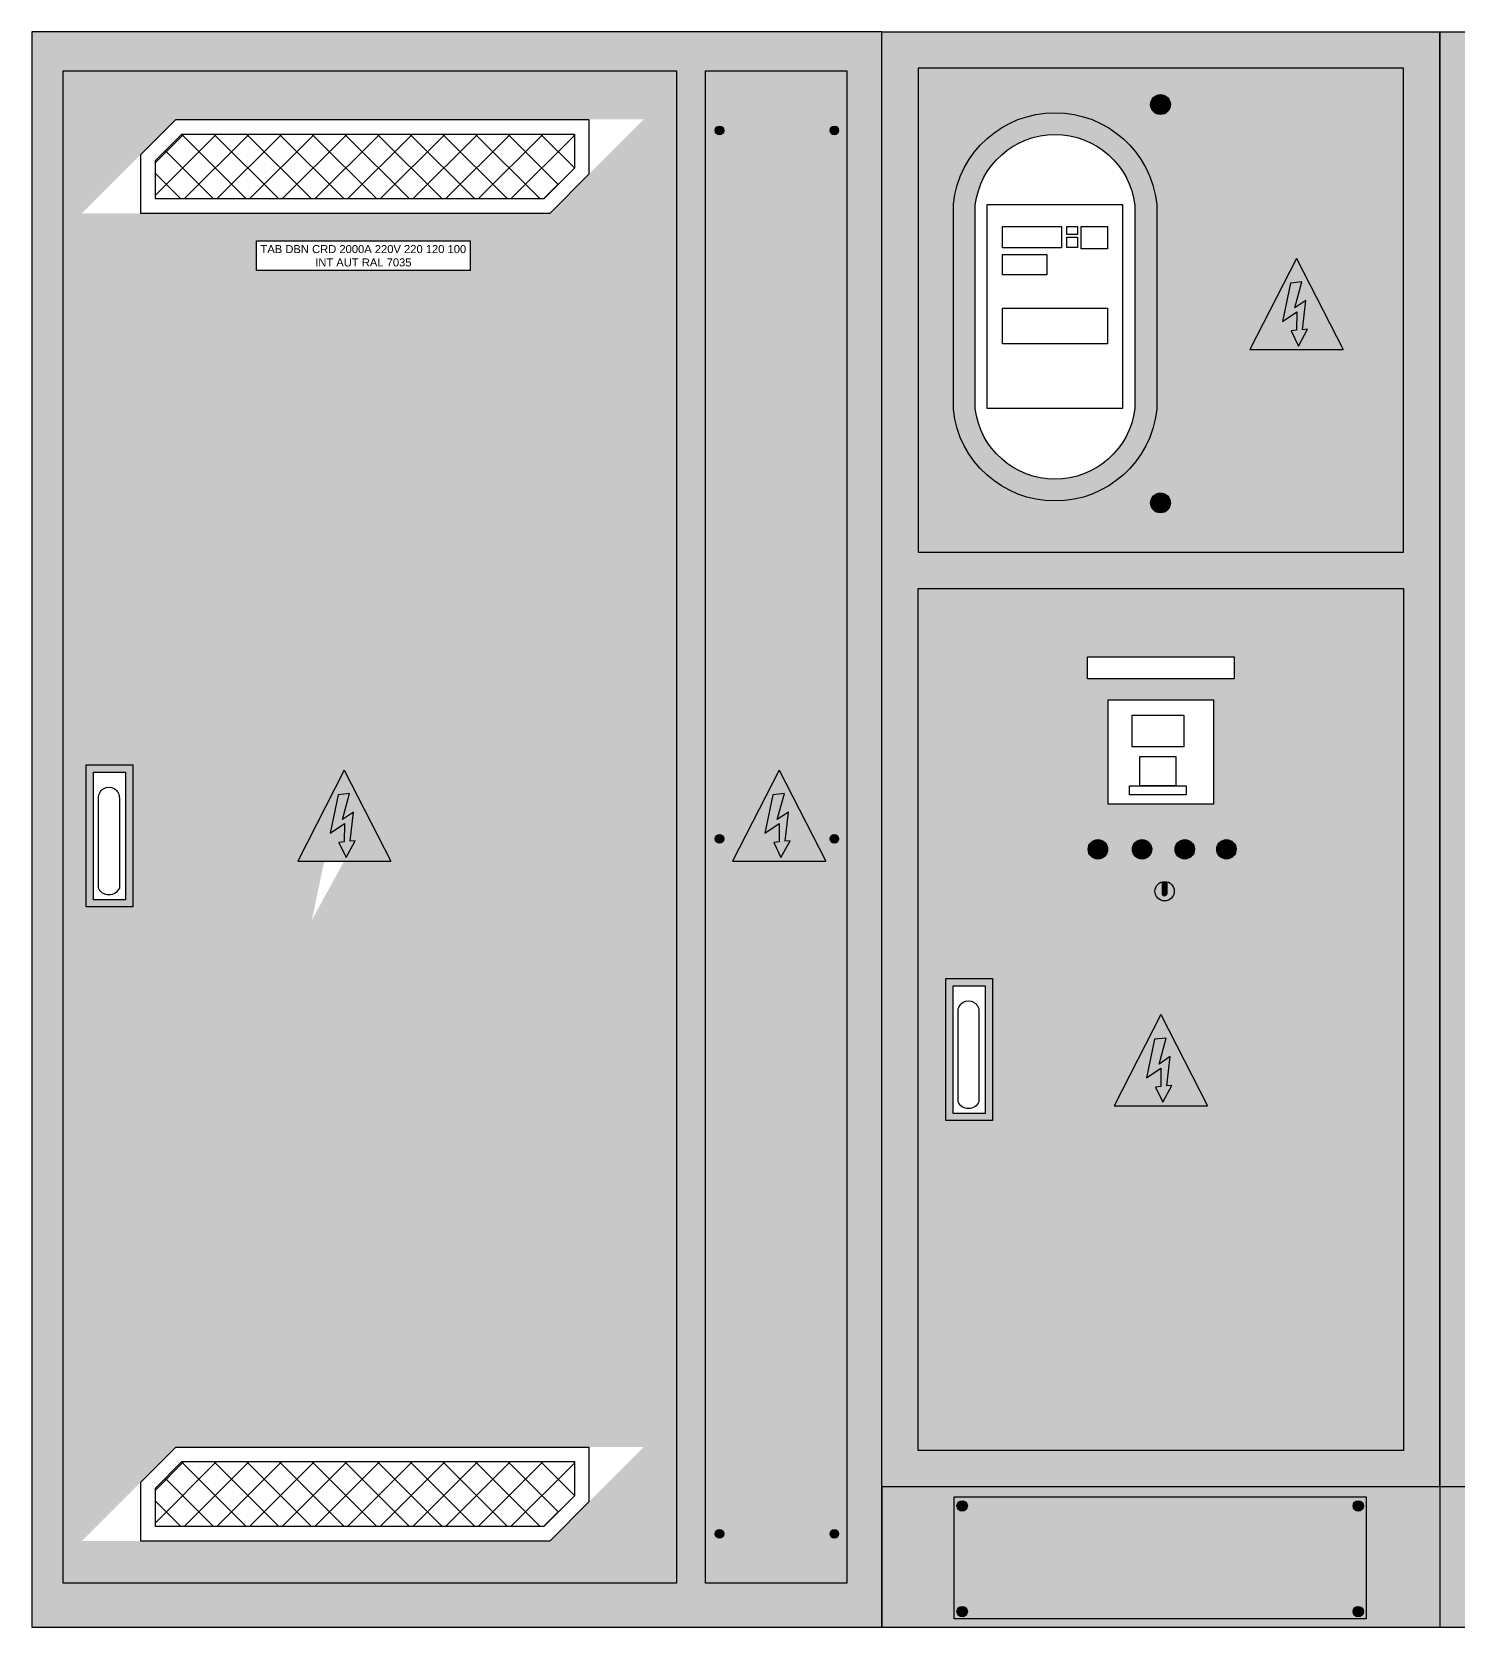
# Model space of a CAD drawing. Header units: metres. Extents: x 81 to 650, y -25 to 177.
# Drawn here: x 336.494 to 338.454, y 42.272 to 44.465 of the extents above; entities that cross this region are included whole.
import ezdxf

# ---------------------------------------------------------------- set-up
doc = ezdxf.new("R2010")
doc.units = ezdxf.units.M
doc.layers.add('EQUIPOS', color=7, linetype='Continuous', true_color=0xc7c7c7)
doc.layers.add('RE80', color=7, linetype='Continuous', lineweight=15)
doc.styles.add('ROMANS', font='arial.ttf')

msp = doc.modelspace()

# ---------------------------------------------------------------- hatches: boundary and pattern name
at = {"transparency": 33554687}
h = msp.add_hatch(color=256, dxfattribs=at)
h.dxf.hatch_style = 1
h.paths.add_polyline_path([(338.0584, 44.365, 1), (338.0313, 44.365, 1)])
h = msp.add_hatch(color=256, dxfattribs=at)
h.dxf.hatch_style = 1
h.paths.add_polyline_path([(337.4446, 44.3295, 1), (337.4327, 44.3295, 1)])
h = msp.add_hatch(color=256, dxfattribs=at)
h.dxf.hatch_style = 1
h.paths.add_polyline_path([(337.6024, 44.3295, 1), (337.5906, 44.3295, 1)])
h = msp.add_hatch(color=256, dxfattribs=at)
h.dxf.hatch_style = 1
h.paths.add_polyline_path([(337.7601, 44.2282), (337.7601, 43.9457, 0.898837), (338.0396, 43.9457), (338.0396, 44.2282, 0.898837)])
h.paths.add_polyline_path([(338.0096, 44.2265), (338.0096, 43.9474, -0.886621), (337.7901, 43.9474), (337.7901, 44.2265, -0.886621)], flags=16)
h.paths.add_polyline_path([(337.9928, 44.2278), (337.9928, 43.9471), (337.8067, 43.9471), (337.8067, 44.2278)], flags=0)
h.paths.add_polyline_path([(337.9087, 44.1972), (337.9087, 44.1682), (337.8278, 44.1682), (337.8278, 44.1972)], flags=0)
h.paths.add_polyline_path([(337.9159, 44.1972), (337.9307, 44.1972), (337.9307, 44.1863), (337.9159, 44.1863)], flags=0)
h.paths.add_polyline_path([(337.936, 44.1972), (337.9722, 44.1972), (337.9722, 44.1665), (337.936, 44.1665)], flags=0)
h.paths.add_polyline_path([(337.9159, 44.1826), (337.9307, 44.1826), (337.9307, 44.1685), (337.9159, 44.1685)], flags=0)
h.paths.add_polyline_path([(337.8888, 44.1588), (337.8888, 44.1308), (337.8278, 44.1308), (337.8278, 44.1588)], flags=0)
h.paths.add_polyline_path([(337.9722, 44.0852), (337.9722, 44.0362), (337.8277, 44.0362), (337.8277, 44.0852)], flags=0)
h = msp.add_hatch(dxfattribs=at)
h.set_pattern_fill('ANSI37', color=256, scale=0.01)
h.set_pattern_definition([(45, (82.04301, 8.15472), (-0.0224506403, 0.0224506403), []), (135, (82.04301, 8.15472), (-0.0224506403, -0.0224506403), [])])
h.paths.add_polyline_path([(337.1971, 44.2353), (337.2392, 44.2774), (337.2392, 44.3245), (336.6997, 44.3245), (336.6633, 44.2881), (336.6633, 44.2353)])
h = msp.add_hatch(color=2, dxfattribs=at)
h.dxf.hatch_style = 1
h.paths.add_polyline_path([(338.2319, 44.1535), (338.1678, 44.0283), (338.296, 44.0283)])
h.paths.add_polyline_path([(338.247, 44.0563), (338.2343, 44.0331), (338.2244, 44.0539), (338.2317, 44.0547), (338.2321, 44.0799), (338.2123, 44.0666), (338.2234, 44.1195), (338.2391, 44.1212), (338.2293, 44.0856), (338.2446, 44.0958), (338.24, 44.0555)], flags=16)
h = msp.add_hatch(color=256, dxfattribs=at)
h.dxf.hatch_style = 1
h.paths.add_polyline_path([(338.2446, 44.0958), (338.2293, 44.0856), (338.2391, 44.1212), (338.2234, 44.1195), (338.2123, 44.0666), (338.2321, 44.0799), (338.2317, 44.0547), (338.2244, 44.0539), (338.2343, 44.0331), (338.247, 44.0563), (338.24, 44.0555)])
h = msp.add_hatch(color=256, dxfattribs=at)
h.dxf.hatch_style = 1
h.paths.add_polyline_path([(338.0313, 43.8174, 1), (338.0584, 43.8174, 1)])
h = msp.add_hatch(color=256, dxfattribs=at)
h.dxf.hatch_style = 1
h.paths.add_polyline_path([(336.5683, 43.2621), (336.6324, 43.2621), (336.6324, 43.4575), (336.5683, 43.4575)])
h.paths.add_polyline_path([(336.5783, 43.4475), (336.6224, 43.4475), (336.6224, 43.2721), (336.5783, 43.2721)], flags=16)
h = msp.add_hatch(color=2, dxfattribs=at)
h.dxf.hatch_style = 1
h.paths.add_polyline_path([(336.8589, 43.325), (336.9871, 43.325), (336.923, 43.4503)])
h.paths.add_polyline_path([(336.9302, 43.418), (336.9204, 43.3824), (336.9357, 43.3926), (336.9311, 43.3523), (336.9381, 43.3531), (336.9254, 43.3299), (336.9155, 43.3507), (336.9228, 43.3515), (336.9232, 43.3767), (336.9034, 43.3634), (336.9145, 43.4163)], flags=16)
h = msp.add_hatch(color=2, dxfattribs=at)
h.dxf.hatch_style = 1
h.paths.add_polyline_path([(337.4566, 43.325), (337.5847, 43.325), (337.5207, 43.4503)])
h.paths.add_polyline_path([(337.5279, 43.418), (337.5181, 43.3824), (337.5334, 43.3926), (337.5288, 43.3523), (337.5358, 43.3531), (337.5231, 43.3299), (337.5132, 43.3507), (337.5205, 43.3515), (337.5208, 43.3767), (337.5011, 43.3634), (337.5122, 43.4163)], flags=16)
h = msp.add_hatch(color=256, dxfattribs=at)
h.dxf.hatch_style = 1
h.paths.add_polyline_path([(336.9232, 43.3767), (336.9228, 43.3515), (336.9155, 43.3507), (336.9254, 43.3299), (336.9381, 43.3531), (336.9311, 43.3523), (336.9357, 43.3926), (336.9204, 43.3824), (336.9302, 43.418), (336.9145, 43.4163), (336.9034, 43.3634)])
h = msp.add_hatch(color=256, dxfattribs=at)
h.dxf.hatch_style = 1
h.paths.add_polyline_path([(337.5208, 43.3767), (337.5205, 43.3515), (337.5132, 43.3507), (337.5231, 43.3299), (337.5358, 43.3531), (337.5288, 43.3523), (337.5334, 43.3926), (337.5181, 43.3824), (337.5279, 43.418), (337.5122, 43.4163), (337.5011, 43.3634)])
h = msp.add_hatch(color=256, dxfattribs=at)
h.dxf.hatch_style = 1
h.paths.add_polyline_path([(337.4446, 43.3557, 1), (337.4327, 43.3557, 1)])
h = msp.add_hatch(color=256, dxfattribs=at)
h.dxf.hatch_style = 1
h.paths.add_polyline_path([(337.6024, 43.3557, 1), (337.5906, 43.3557, 1)])
h = msp.add_hatch(color=3, dxfattribs=at)
h.dxf.hatch_style = 1
h.paths.add_polyline_path([(337.9456, 43.3413, 1), (337.9721, 43.3413, 1)])
h = msp.add_hatch(color=1, dxfattribs=at)
h.dxf.hatch_style = 1
h.paths.add_polyline_path([(338.0062, 43.3413, 1), (338.0327, 43.3413, 1)])
h = msp.add_hatch(color=3, dxfattribs=at)
h.dxf.hatch_style = 1
h.paths.add_polyline_path([(338.0649, 43.3413, 1), (338.0915, 43.3413, 1)])
h = msp.add_hatch(color=1, dxfattribs=at)
h.dxf.hatch_style = 1
h.paths.add_polyline_path([(338.1488, 43.3413, 1), (338.1223, 43.3413, 1)])
h = msp.add_hatch(color=256, dxfattribs=at)
h.dxf.hatch_style = 1
h.paths.add_polyline_path([(338.0536, 43.2966, 0.123319), (338.0472, 43.2965), (338.0472, 43.2796, 0.65525), (338.0537, 43.2797)])
h = msp.add_hatch(color=256, dxfattribs=at)
h.dxf.hatch_style = 1
h.paths.add_polyline_path([(337.7498, 42.9684), (337.8138, 42.9684), (337.8138, 43.1639), (337.7498, 43.1639)])
h.paths.add_polyline_path([(337.7598, 43.1539), (337.8038, 43.1539), (337.8038, 42.9784), (337.7598, 42.9784)], flags=16)
h = msp.add_hatch(color=2, dxfattribs=at)
h.dxf.hatch_style = 1
h.paths.add_polyline_path([(337.9812, 42.9889), (338.1094, 42.9889), (338.0453, 43.1141)])
h.paths.add_polyline_path([(338.0525, 43.0818), (338.0428, 43.0462), (338.058, 43.0564), (338.0535, 43.0162), (338.0604, 43.0169), (338.0478, 42.9937), (338.0378, 43.0145), (338.0451, 43.0153), (338.0455, 43.0405), (338.0258, 43.0272), (338.0368, 43.0802)], flags=16)
h = msp.add_hatch(color=256, dxfattribs=at)
h.dxf.hatch_style = 1
h.paths.add_polyline_path([(338.0455, 43.0405), (338.0451, 43.0153), (338.0378, 43.0145), (338.0478, 42.9937), (338.0604, 43.0169), (338.0535, 43.0162), (338.058, 43.0564), (338.0428, 43.0462), (338.0525, 43.0818), (338.0368, 43.0802), (338.0258, 43.0272)])
h = msp.add_hatch(dxfattribs=at)
h.set_pattern_fill('ANSI37', color=256, scale=0.01)
h.set_pattern_definition([(45, (82.04301, 6.32997), (-0.0224506403, 0.0224506403), []), (135, (82.04301, 6.32997), (-0.0224506403, -0.0224506403), [])])
h.paths.add_polyline_path([(337.1971, 42.4105), (337.2392, 42.4526), (337.2392, 42.4997), (336.6997, 42.4997), (336.6633, 42.4633), (336.6633, 42.4105)])
h = msp.add_hatch(color=256, dxfattribs=at)
h.dxf.hatch_style = 1
h.paths.add_polyline_path([(337.7794, 42.4388, 1), (337.7651, 42.4388, 1)])
h = msp.add_hatch(color=256, dxfattribs=at)
h.dxf.hatch_style = 1
h.paths.add_polyline_path([(338.3237, 42.4388, 1), (338.3095, 42.4388, 1)])
h = msp.add_hatch(color=256, dxfattribs=at)
h.dxf.hatch_style = 1
h.paths.add_polyline_path([(337.4446, 42.4003, 1), (337.4327, 42.4003, 1)])
h = msp.add_hatch(color=256, dxfattribs=at)
h.dxf.hatch_style = 1
h.paths.add_polyline_path([(337.6024, 42.4003, 1), (337.5906, 42.4003, 1)])
h = msp.add_hatch(color=256, dxfattribs=at)
h.dxf.hatch_style = 1
h.paths.add_polyline_path([(337.7651, 42.2936, 1), (337.7794, 42.2936, 1)])
h = msp.add_hatch(color=256, dxfattribs=at)
h.dxf.hatch_style = 1
h.paths.add_polyline_path([(338.3237, 42.2936, 1), (338.3095, 42.2936, 1)])
at = {"layer": 'EQUIPOS', "transparency": 33554687}
h = msp.add_hatch(color=256, dxfattribs=at)
h.dxf.hatch_style = 1
h.paths.add_polyline_path([(337.6618, 42.2723), (337.6618, 44.4649), (336.4936, 44.4649), (336.4936, 42.2723)])
h.paths.add_polyline_path([(336.5366, 42.3328), (337.3798, 42.3328), (337.3798, 44.4115), (336.5366, 44.4115)], flags=16)
h.paths.add_polyline_path([(337.3346, 44.3445), (337.2054, 44.2153), (336.5621, 44.2153), (336.6914, 44.3445)], flags=0)
h.paths.add_polyline_path([(337.2392, 44.3245), (337.2392, 44.2353), (336.6633, 44.2353), (336.6633, 44.3245)], flags=0)
h.paths.add_polyline_path([(336.8025, 44.1779), (337.0961, 44.1779), (337.0961, 44.1371), (336.8025, 44.1371)], flags=0)
h.paths.add_polyline_path([(337.4193, 44.4115), (337.6135, 44.4115), (337.6135, 42.3328), (337.4193, 42.3328)], flags=16)
h.paths.add_polyline_path([(336.5683, 43.4575), (336.6324, 43.4575), (336.6324, 43.2621), (336.5683, 43.2621)], flags=0)
h.paths.add_polyline_path([(336.5783, 43.4475), (336.6224, 43.4475), (336.6224, 43.2721), (336.5783, 43.2721)], flags=0)
h.paths.add_polyline_path([(336.923, 43.4503), (336.9871, 43.325), (336.8589, 43.325)], flags=0)
h.paths.add_polyline_path([(336.9145, 43.4163), (336.9302, 43.418), (336.9204, 43.3824), (336.9357, 43.3926), (336.9311, 43.3523), (336.9381, 43.3531), (336.8784, 43.244)], flags=0)
h.paths.add_polyline_path([(337.4566, 43.325), (337.5207, 43.4503), (337.5847, 43.325)], flags=0)
h.paths.add_polyline_path([(337.5122, 43.4163), (337.5279, 43.418), (337.5181, 43.3824), (337.5334, 43.3926), (337.5288, 43.3523), (337.5358, 43.3531), (337.4761, 43.244)], flags=0)
h.paths.add_polyline_path([(336.6914, 42.5197), (337.3346, 42.5197), (337.2054, 42.3905), (336.5621, 42.3905)], flags=0)
h.paths.add_polyline_path([(337.2392, 42.4997), (337.2392, 42.4105), (336.6633, 42.4105), (336.6633, 42.4997)], flags=0)
h.paths.add_polyline_path([(336.8052, 44.1364), (337.0934, 44.1364), (337.0934, 44.1775), (336.8052, 44.1775)], flags=8)
h = msp.add_hatch(color=256, dxfattribs=at)
h.dxf.hatch_style = 1
h.paths.add_polyline_path([(337.6618, 42.4649), (338.4289, 42.4649), (338.4289, 44.4649), (337.6618, 44.4649)])
h.paths.add_polyline_path([(337.7118, 44.4149), (338.3789, 44.4149), (338.3789, 43.7496), (337.7118, 43.7496)], flags=16)
h.paths.add_polyline_path([(338.0396, 44.2282), (338.0396, 43.9457, -0.898837), (337.7601, 43.9457), (337.7601, 44.2282, -0.898837)], flags=0)
h.paths.add_polyline_path([(338.0096, 44.2265), (338.0096, 43.9474, -0.886621), (337.7901, 43.9474), (337.7901, 44.2265, -0.886621)], flags=0)
h.paths.add_polyline_path([(337.8067, 44.2278), (337.9928, 44.2278), (337.9928, 43.9471), (337.8067, 43.9471)], flags=0)
h.paths.add_polyline_path([(337.8278, 44.1972), (337.9087, 44.1972), (337.9087, 44.1682), (337.8278, 44.1682)], flags=0)
h.paths.add_polyline_path([(337.8278, 44.1588), (337.8888, 44.1588), (337.8888, 44.1308), (337.8278, 44.1308)], flags=0)
h.paths.add_polyline_path([(337.9159, 44.1972), (337.9307, 44.1972), (337.9307, 44.1863), (337.9159, 44.1863)], flags=0)
h.paths.add_polyline_path([(337.8277, 44.0852), (337.9722, 44.0852), (337.9722, 44.0362), (337.8277, 44.0362)], flags=0)
h.paths.add_polyline_path([(338.2319, 44.1535), (338.296, 44.0283), (338.1678, 44.0283)], flags=0)
h.paths.add_polyline_path([(338.2234, 44.1195), (338.2391, 44.1212), (338.2293, 44.0856), (338.2446, 44.0958), (338.24, 44.0555), (338.247, 44.0563), (338.2343, 44.0331), (338.2244, 44.0539), (338.2317, 44.0547), (338.2321, 44.0799), (338.2123, 44.0666)], flags=0)
h.paths.add_polyline_path([(337.7118, 43.6996), (338.3789, 43.6996), (338.3789, 42.5149), (337.7118, 42.5149)], flags=16)
h.paths.add_polyline_path([(337.9446, 43.6058), (338.146, 43.6058), (338.146, 43.5758), (337.9446, 43.5758)], flags=0)
h.paths.add_polyline_path([(337.9728, 43.5466), (338.1178, 43.5466), (338.1178, 43.4034), (337.9728, 43.4034)], flags=0)
h.paths.add_polyline_path([(338.0057, 43.5256), (338.0767, 43.5256), (338.0767, 43.4824), (338.0057, 43.4824)], flags=0)
h.paths.add_polyline_path([(338.0163, 43.469), (338.066, 43.469), (338.066, 43.4287), (338.0803, 43.4287), (338.0803, 43.4163), (338.002, 43.4163), (338.002, 43.4287), (338.0163, 43.4287)], flags=0)
h.paths.add_polyline_path([(337.7498, 43.1639), (337.8138, 43.1639), (337.8138, 42.9684), (337.7498, 42.9684)], flags=0)
h.paths.add_polyline_path([(337.7598, 43.1539), (337.8038, 43.1539), (337.8038, 42.9784), (337.7598, 42.9784)], flags=0)
h.paths.add_polyline_path([(338.0453, 43.1141), (338.1094, 42.9889), (337.9812, 42.9889)], flags=0)
h.paths.add_polyline_path([(338.0368, 43.0802), (338.0525, 43.0818), (338.0428, 43.0462), (338.058, 43.0564), (338.0535, 43.0162), (338.0604, 43.0169), (338.0478, 42.9937), (338.0378, 43.0145), (338.0451, 43.0153), (338.0455, 43.0405), (338.0258, 43.0272)], flags=0)
h = msp.add_hatch(color=256, dxfattribs=at)
h.dxf.hatch_style = 1
h.paths.add_polyline_path([(339.1959, 44.4649), (338.4289, 44.4649), (338.4289, 42.4649), (339.1959, 42.4649)])
h.paths.add_polyline_path([(338.4789, 43.7496), (338.4789, 44.4149), (339.1459, 44.4149), (339.1459, 43.7496)], flags=16)
h.paths.add_polyline_path([(339.1459, 43.6996), (339.1459, 42.5149), (338.4789, 42.5149), (338.4789, 43.6996)], flags=16)
h.paths.add_polyline_path([(338.5272, 43.9457), (338.5272, 44.2282, -0.898837), (338.8067, 44.2282), (338.8067, 43.9457, -0.898837)], flags=0)
h.paths.add_polyline_path([(338.5572, 43.9474), (338.5572, 44.2265, -0.886621), (338.7767, 44.2265), (338.7767, 43.9474, -0.886621)], flags=0)
h.paths.add_polyline_path([(338.7117, 43.6058), (338.9131, 43.6058), (338.9131, 43.5758), (338.7117, 43.5758)], flags=0)
h.paths.add_polyline_path([(338.7983, 43.8174, -1), (338.8254, 43.8174, -1)], flags=0)
h.paths.add_polyline_path([(338.5738, 43.9471), (338.5738, 44.2278), (338.7598, 44.2278), (338.7598, 43.9471)], flags=0)
h.paths.add_polyline_path([(338.7399, 43.5466), (338.8849, 43.5466), (338.8849, 43.4034), (338.7399, 43.4034)], flags=0)
h.paths.add_polyline_path([(338.7727, 43.5256), (338.8438, 43.5256), (338.8438, 43.4824), (338.7727, 43.4824)], flags=0)
h.paths.add_polyline_path([(338.5948, 44.0362), (338.5948, 44.0852), (338.7393, 44.0852), (338.7393, 44.0362)], flags=0)
h.paths.add_polyline_path([(338.7834, 43.469), (338.8331, 43.469), (338.8331, 43.4287), (338.8474, 43.4287), (338.8474, 43.4163), (338.7691, 43.4163), (338.7691, 43.4287), (338.7834, 43.4287)], flags=0)
h.paths.add_polyline_path([(338.7391, 43.3413, -1), (338.7126, 43.3413, -1)], flags=0)
h.paths.add_polyline_path([(338.5949, 44.1308), (338.5949, 44.1588), (338.6558, 44.1588), (338.6558, 44.1308)], flags=0)
h.paths.add_polyline_path([(338.7998, 43.3413, -1), (338.7733, 43.3413, -1)], flags=0)
h.paths.add_polyline_path([(338.9349, 44.0283), (338.9989, 44.1535), (339.063, 44.0283)], flags=0)
h.paths.add_polyline_path([(338.5949, 44.1682), (338.5949, 44.1972), (338.6758, 44.1972), (338.6758, 44.1682)], flags=0)
h.paths.add_polyline_path([(338.8585, 43.3413, -1), (338.832, 43.3413, -1)], flags=0)
h.paths.add_polyline_path([(338.683, 44.1685), (338.683, 44.1826), (338.683, 44.1972), (338.6978, 44.1972), (338.7392, 44.1972), (338.7392, 44.1665), (338.6978, 44.1665), (338.6978, 44.1685)], flags=0)
h.paths.add_polyline_path([(338.9159, 43.3413, -1), (338.8893, 43.3413, -1)], flags=0)
h.paths.add_polyline_path([(338.8309, 43.2837, -1), (338.8043, 43.2837, -1)], flags=0)
h.paths.add_polyline_path([(339.0014, 44.0331), (338.9915, 44.0539), (338.9987, 44.0547), (338.9991, 44.0799), (338.9794, 44.0666), (338.9905, 44.1195), (339.0061, 44.1212), (338.9964, 44.0856), (339.0116, 44.0958), (339.0071, 44.0555), (339.0141, 44.0563)], flags=0)
h.paths.add_polyline_path([(338.5809, 43.1639), (338.5809, 42.9684), (338.5168, 42.9684), (338.5168, 43.1639)], flags=0)
h.paths.add_polyline_path([(338.5709, 43.1539), (338.5709, 42.9784), (338.5268, 42.9784), (338.5268, 43.1539)], flags=0)
h.paths.add_polyline_path([(338.5623, 43.1187), (338.5623, 42.9943, -0.661068), (338.5336, 42.9944), (338.5336, 43.118, -1.026294)], flags=0)
h.paths.add_polyline_path([(338.8124, 43.1141), (338.8765, 42.9889), (338.7483, 42.9889)], flags=0)
h.paths.add_polyline_path([(338.7983, 44.365, -1), (338.8254, 44.365, -1)], flags=0)
h.paths.add_polyline_path([(338.8039, 43.0802), (338.8196, 43.0818), (338.8098, 43.0462), (338.8251, 43.0564), (338.8205, 43.0162), (338.8275, 43.0169), (338.8148, 42.9937), (338.8049, 43.0145), (338.8122, 43.0153), (338.8126, 43.0405), (338.7928, 43.0272)], flags=0)
h = msp.add_hatch(color=256, dxfattribs=at)
h.dxf.hatch_style = 1
h.paths.add_polyline_path([(337.3798, 44.4115), (336.5366, 44.4115), (336.5366, 42.3328), (337.3798, 42.3328)])
h.paths.add_polyline_path([(337.0961, 44.1371), (336.8025, 44.1371), (336.8025, 44.1779), (337.0961, 44.1779)], flags=16)
h.paths.add_polyline_path([(337.2054, 44.2153), (336.5621, 44.2153), (336.6914, 44.3445), (337.3346, 44.3445)], flags=16)
h.paths.add_polyline_path([(336.6633, 44.2353), (336.6633, 44.3245), (337.2392, 44.3245), (337.2392, 44.2353)], flags=0)
h.paths.add_polyline_path([(336.923, 43.4503), (336.9871, 43.325), (336.8589, 43.325)], flags=16)
h.paths.add_polyline_path([(336.9302, 43.418), (336.9204, 43.3824), (336.9357, 43.3926), (336.9311, 43.3523), (336.9381, 43.3531), (336.8784, 43.244), (336.9145, 43.4163)], flags=16)
h.paths.add_polyline_path([(336.6324, 43.4575), (336.6324, 43.2621), (336.5683, 43.2621), (336.5683, 43.4575)], flags=16)
h.paths.add_polyline_path([(336.6224, 43.4475), (336.6224, 43.2721), (336.5783, 43.2721), (336.5783, 43.4475)], flags=0)
h.paths.add_polyline_path([(336.5621, 42.3905), (336.6914, 42.5197), (337.3346, 42.5197), (337.2054, 42.3905)], flags=16)
h.paths.add_polyline_path([(336.6633, 42.4105), (336.6633, 42.4997), (337.2392, 42.4997), (337.2392, 42.4105)], flags=0)
h.paths.add_polyline_path([(336.8052, 44.1364), (337.0934, 44.1364), (337.0934, 44.1775), (336.8052, 44.1775)], flags=24)
h = msp.add_hatch(color=256, dxfattribs=at)
h.dxf.hatch_style = 1
h.paths.add_polyline_path([(337.4193, 42.3328), (337.6135, 42.3328), (337.6135, 44.4115), (337.4193, 44.4115)])
h.paths.add_polyline_path([(337.5207, 43.4503), (337.5847, 43.325), (337.4566, 43.325)], flags=16)
h.paths.add_polyline_path([(337.5279, 43.418), (337.5181, 43.3824), (337.5334, 43.3926), (337.5288, 43.3523), (337.5358, 43.3531), (337.5231, 43.3299), (337.5132, 43.3507), (337.5205, 43.3515), (337.5208, 43.3767), (337.5011, 43.3634), (337.5122, 43.4163)], flags=0)
h = msp.add_hatch(color=256, dxfattribs=at)
h.dxf.hatch_style = 1
h.paths.add_polyline_path([(337.7118, 44.4149), (337.7118, 43.7496), (338.3789, 43.7496), (338.3789, 44.4149)])
h.paths.add_polyline_path([(338.0396, 44.2282), (338.0396, 43.9457, -0.898837), (337.7601, 43.9457), (337.7601, 44.2282, -0.898837)], flags=16)
h.paths.add_polyline_path([(338.0096, 44.2265), (338.0096, 43.9474, -0.886621), (337.7901, 43.9474), (337.7901, 44.2265, -0.886621)], flags=0)
h.paths.add_polyline_path([(338.2319, 44.1535), (338.296, 44.0283), (338.1678, 44.0283)], flags=16)
h.paths.add_polyline_path([(337.9928, 44.2278), (337.9928, 43.9471), (337.8067, 43.9471), (337.8067, 44.2278)], flags=0)
h.paths.add_polyline_path([(338.2234, 44.1195), (338.2391, 44.1212), (338.2293, 44.0856), (338.2446, 44.0958), (338.24, 44.0555), (338.247, 44.0563), (338.2343, 44.0331), (338.2244, 44.0539), (338.2317, 44.0547), (338.2321, 44.0799), (338.2123, 44.0666)], flags=0)
h.paths.add_polyline_path([(337.9722, 44.1972), (337.9722, 44.1665), (337.936, 44.1665), (337.936, 44.1972)], flags=0)
h.paths.add_polyline_path([(337.9087, 44.1972), (337.9087, 44.1682), (337.8278, 44.1682), (337.8278, 44.1972)], flags=0)
h.paths.add_polyline_path([(337.9722, 44.0852), (337.9722, 44.0362), (337.8277, 44.0362), (337.8277, 44.0852)], flags=0)
h.paths.add_polyline_path([(337.8888, 44.1588), (337.8888, 44.1308), (337.8278, 44.1308), (337.8278, 44.1588)], flags=0)
h = msp.add_hatch(color=256, dxfattribs=at)
h.dxf.hatch_style = 1
h.paths.add_polyline_path([(337.7118, 42.5149), (338.3789, 42.5149), (338.3789, 43.6996), (337.7118, 43.6996)])
h.paths.add_polyline_path([(337.9728, 43.4034), (337.9728, 43.5466), (338.1178, 43.5466), (338.1178, 43.4034)], flags=16)
h.paths.add_polyline_path([(338.002, 43.4287), (338.0163, 43.4287), (338.0163, 43.469), (338.066, 43.469), (338.066, 43.4287), (338.0803, 43.4287), (338.0803, 43.4163), (338.002, 43.4163)], flags=0)
h.paths.add_polyline_path([(338.0057, 43.4824), (338.0057, 43.5256), (338.0767, 43.5256), (338.0767, 43.4824)], flags=0)
h.paths.add_polyline_path([(337.9446, 43.5758), (337.9446, 43.6058), (338.146, 43.6058), (338.146, 43.5758)], flags=16)
h.paths.add_polyline_path([(337.8138, 43.1639), (337.8138, 42.9684), (337.7498, 42.9684), (337.7498, 43.1639)], flags=16)
h.paths.add_polyline_path([(337.8038, 43.1539), (337.8038, 42.9784), (337.7598, 42.9784), (337.7598, 43.1539)], flags=0)
h.paths.add_polyline_path([(338.0453, 43.1141), (338.1094, 42.9889), (337.9812, 42.9889)], flags=16)
h.paths.add_polyline_path([(338.0368, 43.0802), (338.0525, 43.0818), (338.0428, 43.0462), (338.058, 43.0564), (338.0535, 43.0162), (338.0604, 43.0169), (338.0478, 42.9937), (338.0378, 43.0145), (338.0451, 43.0153), (338.0455, 43.0405), (338.0258, 43.0272)], flags=0)
h = msp.add_hatch(color=256, dxfattribs=at)
h.dxf.hatch_style = 1
h.paths.add_polyline_path([(337.6618, 42.4649), (337.6619, 42.2723), (338.4289, 42.2723), (338.4289, 42.4649)])
h.paths.add_polyline_path([(337.7794, 42.4388, -1), (337.7651, 42.4388), (337.7651, 42.2937, -2.373814), (337.7722, 42.2864), (338.3166, 42.2864, -0.412607), (338.3095, 42.2936, -1), (338.3237, 42.2936), (338.3237, 42.4387, -2.376068), (338.3166, 42.446), (337.7723, 42.446, -0.411333)], flags=16)
h = msp.add_hatch(color=256, dxfattribs=at)
h.dxf.hatch_style = 1
h.paths.add_polyline_path([(337.7614, 42.4514), (338.3273, 42.4514), (338.3273, 42.2834), (337.7614, 42.2834)])
h = msp.add_hatch(color=256, dxfattribs=at)
h.dxf.hatch_style = 1
h.paths.add_polyline_path([(338.4289, 42.2723), (339.1959, 42.2723), (339.1959, 42.4649), (338.4289, 42.4649)])
h.paths.add_polyline_path([(338.5284, 42.4514), (339.0944, 42.4514), (339.0944, 42.2834), (338.5284, 42.2834)], flags=16)

# ---------------------------------------------------------------- linework, layer by layer
for points in [[(337.6618, 42.2723), (337.6618, 44.4649), (336.4936, 44.4649), (336.4936, 42.2723)], [(338.4289, 44.4649), (338.4289, 42.4649), (337.6618, 42.4649), (337.6618, 44.4649)], [(339.1959, 44.4649), (339.1959, 42.4649), (338.4289, 42.4649), (338.4289, 44.4649)], [(336.5366, 44.4115), (337.3798, 44.4115), (337.3798, 42.3328), (336.5366, 42.3328)], [(337.4193, 44.4115), (337.6135, 44.4115), (337.6135, 42.3328), (337.4193, 42.3328)], [(338.3789, 43.7496), (338.3789, 44.4149), (337.7118, 44.4149), (337.7118, 43.7496)], [(336.6914, 44.3445), (337.2592, 44.3445), (337.2592, 44.2691), (337.2054, 44.2153), (336.6433, 44.2153), (336.6433, 44.2963)], [(336.6997, 44.3245), (337.2392, 44.3245), (337.2392, 44.2774), (337.1971, 44.2353), (336.6633, 44.2353), (336.6633, 44.2881)], [(337.8067, 44.2278), (337.9928, 44.2278), (337.9928, 43.9471), (337.8067, 43.9471)], [(337.8278, 44.1972), (337.9087, 44.1972), (337.9087, 44.1682), (337.8278, 44.1682)], [(337.9159, 44.1972), (337.9307, 44.1972), (337.9307, 44.1863), (337.9159, 44.1863)], [(337.9159, 44.1826), (337.9307, 44.1826), (337.9307, 44.1685), (337.9159, 44.1685)], [(337.936, 44.1972), (337.9722, 44.1972), (337.9722, 44.1665), (337.936, 44.1665)], [(336.8025, 44.1779), (337.0961, 44.1779), (337.0961, 44.1371), (336.8025, 44.1371)], [(337.8278, 44.1588), (337.8888, 44.1588), (337.8888, 44.1308), (337.8278, 44.1308)], [(338.247, 44.0563), (338.24, 44.0555), (338.2446, 44.0958), (338.2293, 44.0856), (338.2391, 44.1212), (338.2234, 44.1195), (338.2123, 44.0666), (338.2321, 44.0799), (338.2317, 44.0547), (338.2244, 44.0539), (338.2343, 44.0331)], [(337.8277, 44.0852), (337.9722, 44.0852), (337.9722, 44.0362), (337.8277, 44.0362)], [(337.7118, 42.5149), (337.7118, 43.6996), (338.3789, 43.6996), (338.3789, 42.5149)], [(337.9446, 43.6058), (338.146, 43.6058), (338.146, 43.5758), (337.9446, 43.5758)], [(337.9728, 43.5466), (338.1178, 43.5466), (338.1178, 43.4034), (337.9728, 43.4034)], [(338.0057, 43.5256), (338.0767, 43.5256), (338.0767, 43.4824), (338.0057, 43.4824)], [(336.5683, 43.4575), (336.6324, 43.4575), (336.6324, 43.2621), (336.5683, 43.2621)], [(338.0163, 43.469), (338.066, 43.469), (338.066, 43.4287), (338.0163, 43.4287)], [(336.5783, 43.4475), (336.6224, 43.4475), (336.6224, 43.2721), (336.5783, 43.2721)], [(336.9381, 43.3531), (336.9311, 43.3523), (336.9357, 43.3926), (336.9204, 43.3824), (336.9302, 43.418), (336.9145, 43.4163), (336.9034, 43.3634), (336.9232, 43.3767), (336.9228, 43.3515), (336.9155, 43.3507), (336.9254, 43.3299)], [(337.5358, 43.3531), (337.5288, 43.3523), (337.5334, 43.3926), (337.5181, 43.3824), (337.5279, 43.418), (337.5122, 43.4163), (337.5011, 43.3634), (337.5208, 43.3767), (337.5205, 43.3515), (337.5132, 43.3507), (337.5231, 43.3299)], [(338.002, 43.4287), (338.0803, 43.4287), (338.0803, 43.4163), (338.002, 43.4163)], [(337.7498, 43.1639), (337.8138, 43.1639), (337.8138, 42.9684), (337.7498, 42.9684)], [(337.7598, 43.1539), (337.8038, 43.1539), (337.8038, 42.9784), (337.7598, 42.9784)], [(338.0604, 43.0169), (338.0535, 43.0162), (338.058, 43.0564), (338.0428, 43.0462), (338.0525, 43.0818), (338.0368, 43.0802), (338.0258, 43.0272), (338.0455, 43.0405), (338.0451, 43.0153), (338.0378, 43.0145), (338.0478, 42.9937)], [(336.6914, 42.5197), (337.2592, 42.5197), (337.2592, 42.4443), (337.2054, 42.3905), (336.6433, 42.3905), (336.6433, 42.4716)], [(336.6997, 42.4997), (337.2392, 42.4997), (337.2392, 42.4526), (337.1971, 42.4105), (336.6633, 42.4105), (336.6633, 42.4633)], [(339.963, 42.4649), (337.6618, 42.4649), (337.6619, 42.2723), (339.963, 42.2723)], [(337.7614, 42.4514), (338.3273, 42.4514), (338.3273, 42.2834), (337.7614, 42.2834)]]:
    msp.add_lwpolyline(points, close=True)
for points in [[(337.7601, 43.9457), (337.7601, 44.2282, -0.898837), (338.0396, 44.2282), (338.0396, 43.9457, -0.898837)], [(337.7901, 43.9474), (337.7901, 44.2265, -0.886621), (338.0096, 44.2265), (338.0096, 43.9474, -0.886621)], [(336.5851, 43.2881), (336.5851, 43.4116, -1.045001), (336.6138, 43.4118), (336.6138, 43.288, -0.661068)], [(337.7666, 42.9944), (337.7666, 43.118, -1.045001), (337.7953, 43.1182), (337.7953, 42.9943, -0.661068)]]:
    msp.add_lwpolyline(points, format="xyb", close=True)
for points in [[(338.2319, 44.1535), (338.1678, 44.0283)], [(338.2319, 44.1535), (338.296, 44.0283)], [(338.1678, 44.0283), (338.296, 44.0283)], [(336.923, 43.4503), (336.8589, 43.325)], [(336.923, 43.4503), (336.9871, 43.325)], [(337.5207, 43.4503), (337.4566, 43.325)], [(337.5207, 43.4503), (337.5847, 43.325)], [(336.8589, 43.325), (336.9871, 43.325)], [(337.4566, 43.325), (337.5847, 43.325)], [(338.0472, 43.2965), (338.0472, 43.2796)], [(338.0536, 43.2966), (338.0537, 43.2797)], [(338.0453, 43.1141), (337.9812, 42.9889)], [(338.0453, 43.1141), (338.1094, 42.9889)], [(337.9812, 42.9889), (338.1094, 42.9889)], [(338.4289, 42.4649), (338.4289, 42.2723)]]:
    msp.add_lwpolyline(points)
for centre, radius in [((338.0448, 44.365), 0.0136), ((337.4386, 44.3295), 0.00593), ((337.5965, 44.3295), 0.00593), ((338.0448, 43.8174), 0.0136), ((337.4386, 43.3557), 0.00593), ((337.5965, 43.3557), 0.00593), ((337.9588, 43.3413), 0.0133), ((338.0195, 43.3413), 0.0133), ((338.0782, 43.3413), 0.0133), ((338.1355, 43.3413), 0.0133), ((338.0505, 43.2837), 0.0133), ((337.7722, 42.4388), 0.00714), ((338.3166, 42.4388), 0.00714), ((337.4386, 42.4003), 0.00593), ((337.5965, 42.4003), 0.00593), ((337.7722, 42.2936), 0.00714), ((338.3166, 42.2936), 0.00714)]:
    msp.add_circle(centre, radius)
msp.add_arc((338.0504, 43.281), 0.00351, 204.163, 337.1023)

# ---------------------------------------------------------------- texts
at = {"layer": 'RE80', "ltscale": 0.015, "insert": (336.8081, 44.1571, 0), "char_height": 0.011, "width": 0.282126, "attachment_point": 4, "style": 'ROMANS'}
msp.add_mtext('\\pxqc;TAB DBN CRD 2000A 220V 220 120 100\\PINT AUT RAL 7035', dxfattribs=at)

doc.saveas('drawing.dxf')
